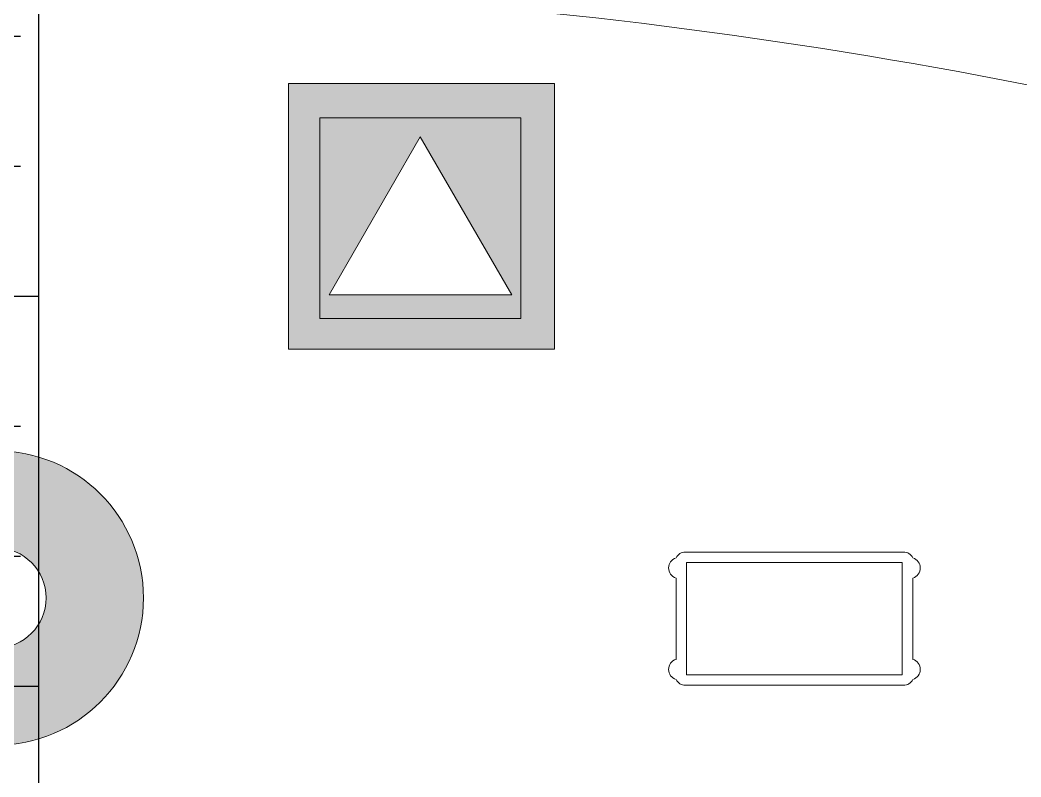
# Model space of a CAD drawing. Header units: millimetres. Extents: x 580 to 1830, y 656 to 1501.
# Drawn here: x 716.28 to 755.39, y 1337.58 to 1367.17 of the extents above; entities that cross this region are included whole.
import ezdxf

# ---------------------------------------------------------------- set-up
doc = ezdxf.new("R2010")
doc.units = ezdxf.units.MM
for name, color, linetype, lineweight in [('1T Puntos voz y datos', 144, 'Continuous', 20), ('1T Ref', 7, 'Continuous', 30), ('instalacion electrica', 160, 'Continuous', 30), ('mobiliario', 253, 'Continuous', 15), ('Planta1', 250, 'Continuous', 15)]:
    doc.layers.add(name, color=color, linetype=linetype, lineweight=lineweight)
doc.layers.add('bandeja', color=250, linetype='Continuous')
doc.layers.add('cableado telecomunicaciones', color=7, linetype='Continuous', true_color=0xe679fc)

# ---------------------------------------------------------------- blocks, each defined once
blk = doc.blocks.new('bloque nuevo reunion')
at = {"color": 253}
for p, q in [((3.05901, -1.20019), (2.85283, -1.20019)), ((2.85392, -1.21019), (2.85392, -1.31619)), ((3.05792, -1.21019), (2.85392, -1.21019)), ((3.05792, -1.31619), (3.05792, -1.21019)), ((2.84392, -1.22472), (2.84392, -1.30165)), ((3.06792, -1.30165), (3.06792, -1.22472)), ((2.85392, -1.31619), (3.05792, -1.31619)), ((2.85283, -1.32619), (3.05901, -1.32619))]:
    blk.add_line(p, q, dxfattribs=at)
for centre, radius, start, end in [((2.20618, -5.66319), 5, 74.11613, 90), ((2.85283, -1.21019), 0.01, 90, 153.0033), ((3.05901, -1.21019), 0.01, 26.9967, 90), ((2.84692, -1.21519), 0.01, 107.45645, 252.54125), ((3.06492, -1.21519), 0.01, 287.45645, 72.54125), ((2.84692, -1.31119), 0.01, 107.45875, 252.54125), ((3.06492, -1.31119), 0.01, 287.45875, 72.54355), ((2.85283, -1.31619), 0.01, 206.99593, 270), ((3.05901, -1.31619), 0.01, 270, 333.0033)]:
    blk.add_arc(centre, radius, start, end, dxfattribs=at)
blk = doc.blocks.new('Datos de Piso')
at = {"layer": '1T Puntos voz y datos', "linetype": 'Continuous'}
h = blk.add_hatch(color=256, dxfattribs=at)
h.paths.add_polyline_path([(-0.174, 0.3578), (-0.174, -0.0009), (0.1851, -0.0009), (0.1851, 0.3578)])
h.paths.add_polyline_path([(0.004, 0.2858), (0.1272, 0.0725), (-0.1191, 0.0725)], flags=16)
for p, q in [((-0.1314, 0.0404), (-0.1314, 0.3114)), ((0.1395, 0.3114), (0.1395, 0.0404)), ((0.1395, 0.0404), (-0.1314, 0.0404))]:
    blk.add_line(p, q, dxfattribs=at)
for points in [[(-0.174, 0.3578), (0.1851, 0.3578), (0.1851, -0.0009), (-0.174, -0.0009)], [(0.004, 0.2858), (0.1272, 0.0725), (-0.1191, 0.0725)]]:
    blk.add_lwpolyline(points, close=True, dxfattribs=at)
blk.add_lwpolyline([(-0.1314, 0.3114), (0.1395, 0.3114)], dxfattribs=at)
blk = doc.blocks.new('puntosAccesoVozDatos')
at = {"layer": '1T Puntos voz y datos', "linetype": 'Continuous'}
blk.add_blockref('Datos de Piso', (0.174, 0.0009), dxfattribs=at)
blk = doc.blocks.new('columnaOcaBaixante')
at = {"layer": '1T Ref', "linetype": 'Continuous', "lineweight": 9}
h = blk.add_hatch(color=1, dxfattribs=at)
h.set_gradient(color1=(245, 0, 0), one_color=1, tint=1, name='SPHERICAL')
h.paths.add_polyline_path([(-0.1966, 0, 1), (0.1966, 0, 1)])
h.paths.add_polyline_path([(0.0668, 0, -1), (-0.0668, 0, -1)], flags=16)
at = {"layer": '1T Ref', "color": 0, "linetype": 'Continuous', "lineweight": 9}
for radius in [0.1966, 0.0668]:
    blk.add_circle((0, 0), radius, dxfattribs=at)

msp = doc.modelspace()

# ---------------------------------------------------------------- hatches: boundary and pattern name
at = {"layer": 'cableado telecomunicaciones'}
h = msp.add_hatch(dxfattribs=at)
h.set_pattern_fill('HONEY', color=256, scale=1.9)
edge = h.paths.add_edge_path()
edge.add_line((1079.55, 1168.346), (1079.55, 1183.346))
edge.add_line((1079.55, 1183.346), (741.995, 1183.346))
edge.add_arc((741.995, 1223.346), 40, 180, 270, ccw=False)
edge.add_line((701.995, 1223.346), (701.995, 1422.072))
edge.add_arc((741.995, 1422.072), 40, 90, 180, ccw=False)
edge.add_line((741.995, 1462.072), (875.895, 1462.072))
edge.add_line((875.895, 1462.072), (875.895, 1477.072))
edge.add_line((875.895, 1477.072), (741.995, 1477.072))
edge.add_arc((741.995, 1422.072), 55, 90, 180)
edge.add_line((686.995, 1422.072), (686.995, 1243.735))
edge.add_line((686.995, 1243.735), (686.995, 1223.346))
edge.add_arc((741.995, 1223.346), 55, 180, 270)
edge.add_line((741.995, 1168.346), (1079.55, 1168.346))
at = {"layer": 'instalacion electrica'}
h = msp.add_hatch(dxfattribs=at)
h.set_pattern_fill('INSUL', color=256, scale=1.6)
edge = h.paths.add_edge_path()
edge.add_line((1079.55, 1183.346), (1079.55, 1198.346))
edge.add_line((1079.55, 1198.346), (741.995, 1198.346))
edge.add_arc((741.995, 1223.346), 25, 180, 270, ccw=False)
edge.add_line((716.995, 1223.346), (716.995, 1422.072))
edge.add_arc((741.995, 1422.072), 25, 90, 180, ccw=False)
edge.add_line((741.995, 1447.072), (875.895, 1447.072))
edge.add_line((875.895, 1447.072), (875.895, 1462.072))
edge.add_line((875.895, 1462.072), (741.995, 1462.072))
edge.add_arc((741.995, 1422.072), 40, 90, 180)
edge.add_line((701.995, 1422.072), (701.995, 1223.346))
edge.add_arc((741.995, 1223.346), 40, 180, 270)
edge.add_line((741.995, 1183.346), (1079.55, 1183.346))

# ---------------------------------------------------------------- linework, layer by layer
at = {"layer": 'bandeja'}
msp.add_lwpolyline([(875.895, 1447.072), (741.995, 1447.072, 0.414214), (716.995, 1422.072), (716.995, 1223.346, 0.414214), (741.995, 1198.346), (1079.55, 1198.346)], format="xyb", dxfattribs=at)

# ---------------------------------------------------------------- block references
at = {"xscale": 29.26554455586546, "yscale": 29.26554455586546, "zscale": 29.26554455586546}
msp.add_blockref('columnaOcaBaixante', (715.345, 1344.575), dxfattribs=at)
at = {"layer": 'mobiliario', "xscale": 41.31619858258412, "yscale": 41.31619858258412, "zscale": 41.31619858258412}
msp.add_blockref('bloque nuevo reunion', (624.408, 1395.955, 0), dxfattribs=at)
at = {"layer": 'Planta1', "xscale": 28.97063719751798, "yscale": 28.97063719751798, "zscale": 28.97063719751798}
msp.add_blockref('puntosAccesoVozDatos', (726.761, 1354.296), dxfattribs=at)

doc.saveas('drawing.dxf')
